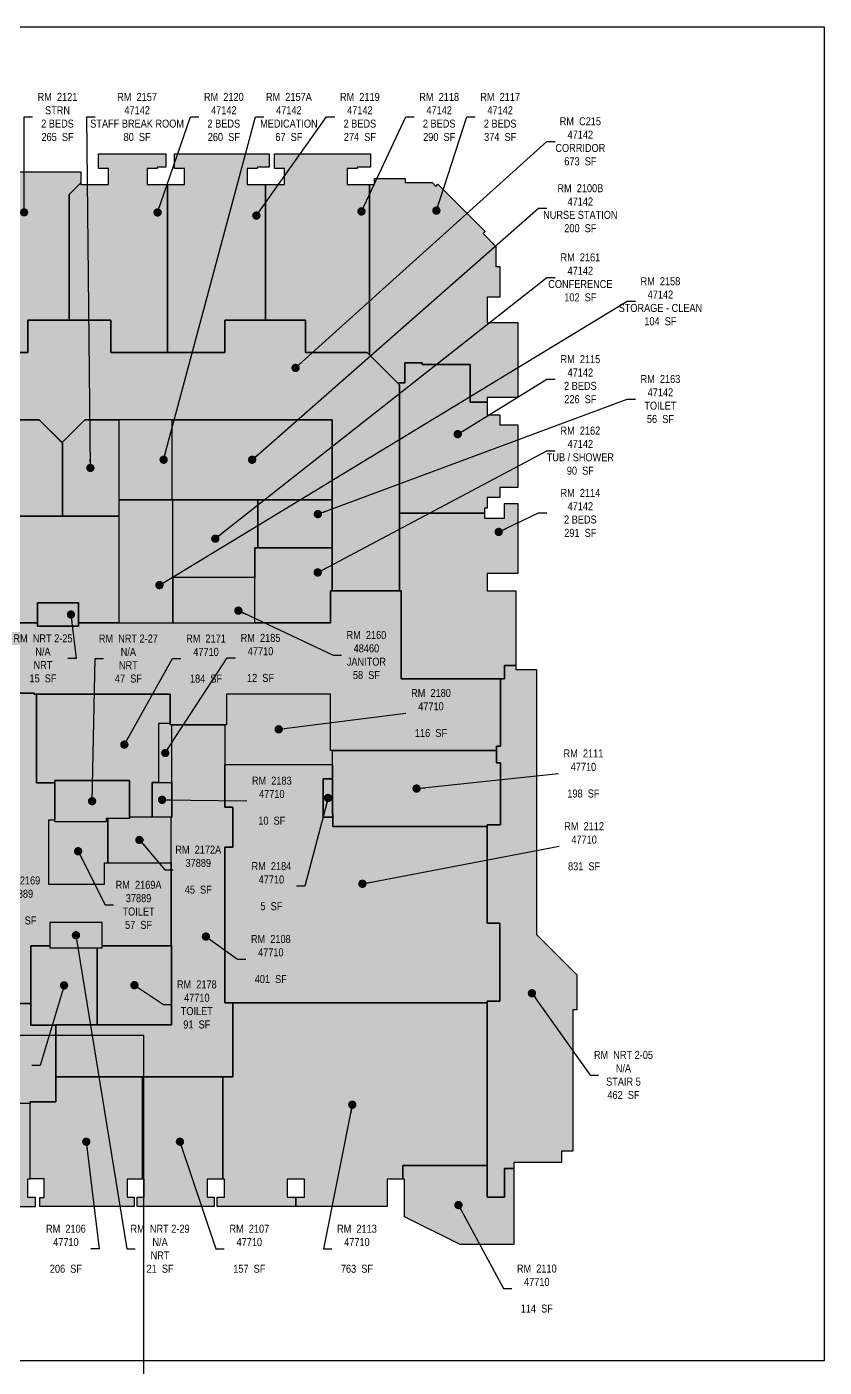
# Model space of a CAD drawing. Header units: inches. Extents: x -324 to 5663, y -491 to 4233.
# Drawn here: x 4468 to 5663, y 1012 to 3022 of the extents above; entities that cross this region are included whole.
import ezdxf

# ---------------------------------------------------------------- set-up
doc = ezdxf.new("R2010")
doc.units = ezdxf.units.IN
doc.header["$LTSCALE"] = 48
doc.header["$MEASUREMENT"] = 0
for name, color, linetype in [('0-LABEL', 3, 'Continuous'), ('1-NRT', 200, 'Continuous'), ('1-NRT-PTN', 253, 'Continuous'), ('3-FCM', 190, 'Continuous'), ('3-FCM-PTN', 9, 'Continuous'), ('4-OCC', 6, 'Continuous'), ('4-OCC-PTN', 95, 'Continuous')]:
    doc.layers.add(name, color=color, linetype=linetype)
doc.layers.add('VP-Window', color=2, linetype='Continuous', plot=False)
doc.styles.add('ArialN', font='ARIALN.TTF')
doc.dimstyles.new('AB-200', dxfattribs={"dimscale": 200, "dimtxt": 0.070312, "dimasz": 0.0625, "dimexe": 0.0625, "dimexo": 0.125, "dimgap": 0.1875, "dimtad": 0, "dimdec": 4, "dimrnd": 0.0625, "dimzin": 0, "dimdsep": 46, "dimlunit": 4, "dimtxsty": 'ArialN', "dimblk": 'ARCHTICK', "dimcen": 0.0625, "dimclrd": 256, "dimclre": 256, "dimclrt": 256, "dimadec": 0, "dimazin": 0, "dimtfac": 1, "dimtdec": 4, "dimtofl": 0, "dimtmove": 2, "dimatfit": 3, "dimldrblk": 'DOT', "dimfxl": 0, "dimfrac": 2, "dimtolj": 1, "dimtzin": 0, "dimlwd": -1, "dimlwe": -1, "dimarcsym": 0})

# ---------------------------------------------------------------- blocks, each defined once
blk = doc.blocks.new('_ArchTick')
at = {"const_width": 0.15}
blk.add_lwpolyline([(-0.5, -0.5), (0.5, 0.5)], dxfattribs=at)
blk = doc.blocks.new('_Dot')
at = {"lineweight": -2}
blk.add_line((-0.5, 0), (-1, 0), dxfattribs=at)
at = {"const_width": 0.5}
blk.add_lwpolyline([(-0.25, 0, 1), (0.25, 0, 1)], format="xyb", close=True, dxfattribs=at)

msp = doc.modelspace()

# ---------------------------------------------------------------- hatches: boundary and pattern name
at = {"layer": '1-NRT-PTN'}
for points in [[(4484.5, 2158), (4546, 2158), (4546, 2123), (4484.5, 2123)], [(5158.5, 1560.9), (5177.5, 1560.9), (5177.5, 1678), (5158.5, 1678), (5158.5, 1825.2), (5178.5, 1825.2), (5178.5, 1918), (5172.5, 1918), (5172.5, 1943), (5178.5, 1943), (5178.5, 2044), (5184.5, 2044), (5184.5, 2064), (5201.5, 2064), (5201.5, 2058), (5232.5, 2058), (5232.5, 1661), (5292.5, 1600.6), (5292.5, 1548), (5286.5, 1548), (5286.5, 1336), (5269.5, 1336), (5269.5, 1319), (5204.1, 1319), (5198.5, 1319), (5198.5, 1310), (5184.5, 1310), (5184.5, 1267), (5158.5, 1267)], [(4510.3, 1891.5), (4622, 1891.5), (4622, 1834.7), (4587.4, 1834.7), (4587.4, 1829.9), (4510.3, 1829.9)], [(4502.8, 1640.7), (4581.3, 1640.7), (4581.3, 1678.7), (4502.8, 1678.7)]]:
    msp.add_hatch(color=256, dxfattribs=at).paths.add_polyline_path(points)
at = {"layer": '3-FCM-PTN'}
msp.add_hatch(color=256, dxfattribs=at).paths.add_polyline_path([(3775.8, 1403), (3666.5, 1403), (3666.5, 1426), (3655.7, 1426), (3655.7, 1508), (3666.5, 1508), (3666.5, 1548), (3613.7, 1548), (3613.7, 1646.2), (3673.7, 1646.2), (3673.7, 1695), (3620.5, 1695), (3620.5, 2122), (3666.5, 2122), (3666.5, 2102), (3915.5, 2102), (3915.5, 2157), (4017.5, 2157), (4017.5, 2123), (4053.5, 2123), (4053.5, 2128), (4207.7, 2128), (4207.7, 2123), (4267.7, 2123), (4267.7, 2128), (4484.5, 2128), (4484.5, 2123), (4546, 2123), (4546, 2128), (4923.5, 2128), (4923.5, 2176), (5029.5, 2176), (5029.5, 2044), (5178.5, 2044), (5178.5, 1943), (5172.5, 1943), (5172.5, 1936.5), (4923.5, 1936.5), (4923.5, 2021.2), (4767.8, 2021.2), (4767.8, 1974.9), (4683, 1974.9), (4683, 2021.2), (4479.5, 2021.2), (4479.5, 2022.5), (4380.5, 2022.5), (4025.8, 2022.5), (4025.8, 1934), (3917.3, 1934), (3917.3, 1962.5), (3917.3, 1982.7), (3770.7, 1982.7), (3770.7, 1838), (3779.5, 1838), (3779.5, 1751.2), (3775.8, 1751.2), (3775.8, 1584.7), (3770.7, 1584.7), (3770.7, 1548.8), (3775.8, 1548.8)])
at = {"layer": '4-OCC-PTN'}
for color, points in [(52, [(4532, 2581.5), (4532, 2770), (4549.5, 2787.5), (4549.5, 2785), (4590.5, 2785), (4590.5, 2809), (4575.5, 2809), (4575.5, 2831), (4676.5, 2831), (4676.5, 2811), (4663.5, 2811), (4663.5, 2809), (4648.5, 2809), (4648.5, 2785), (4679, 2785), (4679, 2533.5), (4594, 2533.5), (4594, 2581.5)]), (52, [(4679, 2533.5), (4679, 2785), (4704.5, 2785), (4704.5, 2809), (4689.5, 2809), (4689.5, 2831), (4831.5, 2831), (4831.5, 2811), (4813.5, 2811), (4813.5, 2809), (4798.5, 2809), (4798.5, 2785), (4826, 2785), (4826, 2581.5), (4765, 2581.5), (4765, 2533.5)]), (52, [(4826, 2581.5), (4826, 2785), (4854.5, 2785), (4854.5, 2809), (4839.5, 2809), (4839.5, 2831), (4983.5, 2831), (4983.5, 2811), (4963.5, 2811), (4963.5, 2809), (4948.5, 2809), (4948.5, 2785), (4982, 2785), (4982, 2529.9), (4978.4, 2533.5), (4886, 2533.5), (4886, 2581.5)]), (105, [(4379, 2536), (4379, 2804), (4411.5, 2804), (4411.5, 2785), (4437.5, 2785), (4437.5, 2804), (4549.5, 2804), (4549.5, 2787.5), (4532, 2770), (4532, 2581.5), (4470, 2581.5), (4470, 2533.5), (4440.5, 2533.5), (4440.5, 2536)]), (52, [(4982, 2529.9), (4982, 2785), (4989.5, 2785), (4989.5, 2794), (5035.5, 2794), (5035.5, 2788), (5075.8, 2788), (5081.4, 2782.3), (5084.6, 2785.5), (5155.3, 2714.8), (5152.1, 2711.6), (5171.5, 2692.3), (5171.5, 2662), (5177.5, 2662), (5177.5, 2616), (5158.5, 2616), (5158.5, 2578), (5204.5, 2578), (5204.5, 2466), (5158.5, 2466), (5158.5, 2459), (5133, 2459), (5133, 2515.5), (5061, 2515.5), (5061, 2517.7), (5034.8, 2517.7), (5034.8, 2487.9), (5024, 2487.9)]), (52, [(5027, 2176), (4926, 2176), (4926, 2432.5), (4555.5, 2432.5), (4521.3, 2398.2), (4487, 2432.5), (4440.5, 2432.5), (4440.5, 2533.5), (4470, 2533.5), (4470, 2581.5), (4594, 2581.5), (4594, 2533.5), (4765, 2533.5), (4765, 2581.5), (4886, 2581.5), (4886, 2533.5), (4978.4, 2533.5), (5027, 2484.9)]), (52, [(5024, 2487.9), (5034.8, 2487.9), (5034.8, 2517.7), (5061, 2517.7), (5061, 2515.5), (5133, 2515.5), (5133, 2459), (5158.5, 2459), (5158.5, 2440), (5177.5, 2440), (5177.5, 2425), (5204.5, 2425), (5204.5, 2331), (5177.5, 2331), (5177.5, 2316), (5158.5, 2316), (5158.5, 2300), (5154.5, 2300), (5154.5, 2292.5), (5027, 2292.5), (5027, 2484.9)]), (52, [(4522, 2288), (4388.5, 2288), (4388.5, 2312.5), (4398, 2312.5), (4398, 2395.4), (4398.7, 2394.7), (4434, 2430), (4440.5, 2430), (4440.5, 2432.5), (4487, 2432.5), (4522, 2397.5)]), (105, [(4224, 2292), (4224, 2312.5), (4388.5, 2312.5), (4388.5, 2288), (4606, 2288), (4606, 2128), (4546, 2128), (4546, 2158), (4484.5, 2158), (4484.5, 2128), (4267.7, 2128), (4267.7, 2227), (4226.5, 2227), (4226.5, 2292)]), (52, [(4606, 2128), (4687, 2128), (4687, 2312.5), (4606, 2312.5)]), (52, [(5027, 2292.5), (5154.5, 2292.5), (5154.5, 2285), (5184.5, 2285), (5184.5, 2307), (5204.5, 2307), (5204.5, 2202), (5158.5, 2202), (5158.5, 2176), (5201.5, 2176), (5201.5, 2067), (5201.5, 2064), (5184.5, 2064), (5184.5, 2044), (5029.5, 2044), (5029.5, 2176), (5027, 2176)]), (52, [(4810, 2128), (4810, 2240.5), (4926, 2240.5), (4926, 2176), (4923.5, 2176), (4923.5, 2128)]), (201, [(4687, 2128), (4810, 2128), (4810, 2196), (4687, 2196)]), (237, [(3775.8, 1584.7), (3770.7, 1584.7), (3770.7, 1548.8), (3775.8, 1548.8), (3775.8, 1292.7), (3792.5, 1292.7), (3792.5, 1253), (3903.5, 1253), (3903.5, 1297.6), (3925.5, 1297.6), (3925.5, 1270.7), (3907.5, 1270.7), (3907.5, 1253), (4041.5, 1253), (4041.5, 1268.7), (4021.5, 1268.7), (4021.5, 1299.5), (4047.5, 1299.6), (4047.5, 1268.7), (4047.5, 1253), (4181.5, 1253), (4181.5, 1270.7), (4173.5, 1270.7), (4173.5, 1292.7), (4195.5, 1292.7), (4195.5, 1270.7), (4187.5, 1270.7), (4187.5, 1253), (4334.9, 1253), (4334.9, 1268.7), (4321.5, 1268.7), (4321.5, 1299.5), (4347.5, 1299.5), (4347.5, 1268.7), (4337.5, 1268.7), (4337.5, 1253), (4481.5, 1253), (4481.5, 1266.7), (4470, 1266.7), (4470, 1294.7), (4473.2, 1294.7), (4473.2, 1407.6), (3920.1, 1407.6), (3920.1, 1587.2), (3775.8, 1587.2)])]:
    msp.add_hatch(color=color, dxfattribs=at).paths.add_polyline_path(points)
for points in [[(4606, 2432.5), (4606, 2288), (4522, 2288), (4522, 2397.5), (4521.3, 2398.2), (4555.5, 2432.5)], [(4606, 2312.5), (4686, 2312.5), (4686, 2432.5), (4606, 2432.5)], [(4686, 2432.5), (4926, 2432.5), (4926, 2312.5), (4686, 2312.5)], [(4814.5, 2312.5), (4814.5, 2240.5), (4810, 2240.5), (4810, 2196), (4687, 2196), (4687, 2312.5)], [(4926, 2240.5), (4814.5, 2240.5), (4814.5, 2312.5), (4926, 2312.5)]]:
    msp.add_hatch(color=52, dxfattribs=at).paths.add_polyline_path(points, flags=17)
h = msp.add_hatch(color=237, dxfattribs=at)
h.dxf.hatch_style = 1
h.paths.add_polyline_path([(4382.9, 2022.5), (4479.5, 2022.5), (4479.5, 2021.2), (4482.8, 2021.2), (4482.8, 1888.2), (4510.3, 1888.2), (4510.3, 1832.3), (4500.9, 1832.3), (4500.9, 1736.5), (4584.9, 1736.5), (4584.9, 1768.2), (4684.8, 1768.2), (4684.8, 1644), (4581.3, 1644), (4581.3, 1678.7), (4502.8, 1678.7), (4502.8, 1644), (4474.2, 1644), (4474.2, 1557.4), (4359.6, 1557.4), (4359.6, 1673.3), (4371.9, 1673.3), (4371.9, 1728.7), (4400.1, 1728.7), (4400.1, 1768.2), (4382.9, 1768.2)])
h = msp.add_hatch(color=77, dxfattribs=at)
h.dxf.hatch_style = 1
h.paths.add_polyline_path([(4683, 2021.2), (4683, 1977.2), (4665.9, 1977.2), (4665.9, 1888.6), (4656.4, 1888.6), (4656.4, 1836.8), (4622, 1836.8), (4622, 1891.5), (4510.3, 1891.5), (4510.3, 1888.2), (4482.8, 1888.2), (4482.8, 2021.2)])
h = msp.add_hatch(color=77, dxfattribs=at)
h.dxf.hatch_style = 1
h.paths.add_polyline_path([(4767.8, 1974.9), (4765.1, 1974.9), (4765.1, 1915.5), (4926.5, 1915.5), (4926.5, 1936.5), (4923.5, 1936.5), (4923.5, 2021.2), (4767.8, 2021.2)])
h = msp.add_hatch(color=77, dxfattribs=at)
h.dxf.hatch_style = 1
h.paths.add_polyline_path([(4685.6, 1836.8), (4685.6, 1974.9), (4765.1, 1974.9), (4765.1, 1851.8), (4777.3, 1851.8), (4777.3, 1791.9), (4765.1, 1791.9), (4765.1, 1558.2), (4777.2, 1558.2), (4777.2, 1447.5), (4511.7, 1447.5), (4511.7, 1525.6), (4685.4, 1525.6), (4685.4, 1644), (4684.8, 1644), (4684.8, 1836.8)])
h = msp.add_hatch(color=77, dxfattribs=at)
h.dxf.hatch_style = 1
h.paths.add_polyline_path([(4683, 1977.2), (4665.9, 1977.2), (4665.9, 1888.6), (4685.6, 1888.6), (4685.6, 1974.9), (4683, 1974.9)])
h = msp.add_hatch(color=237, dxfattribs=at)
h.dxf.hatch_style = 1
h.paths.add_polyline_path([(4111.1, 1746.2), (4111.1, 1768.2), (4245.9, 1768.2), (4245.9, 1681.8), (4102, 1681.8), (4102, 1692), (4040, 1692), (4040, 1552), (4066.2, 1552), (4066.2, 1526), (4179.1, 1526), (4179.1, 1558.2), (4293.1, 1558.2), (4293.1, 1528.2), (4359.6, 1528.2), (4359.6, 1557.4), (4474.2, 1557.4), (4474.2, 1525), (4511.7, 1525), (4511.7, 1410), (4473.2, 1410), (4473.2, 1407.6), (3920.1, 1407.6), (3920.1, 1934), (4023.6, 1934), (4023.6, 1912.2), (4020.5, 1912.2), (4020.5, 1836.1), (4022.9, 1836.1), (4022.9, 1818.4), (4095.2, 1746.2)])
h = msp.add_hatch(color=77, dxfattribs=at)
h.dxf.hatch_style = 1
h.paths.add_polyline_path([(5172.5, 1936.5), (5172.5, 1918), (5178.5, 1918), (5178.5, 1825.2), (5158.5, 1825.2), (5158.5, 1822.6), (4926.9, 1822.6), (4926.9, 1841.5), (4926.5, 1841.5), (4926.5, 1936.5), (4949.8, 1936.5)])
h = msp.add_hatch(color=77, dxfattribs=at)
h.dxf.hatch_style = 1
h.paths.add_polyline_path([(4926.9, 1822.6), (5158.5, 1822.6), (5158.5, 1678), (5177.5, 1678), (5177.5, 1560.9), (5158.5, 1560.9), (5158.5, 1558.2), (4777.2, 1558.2), (4765.1, 1558.2), (4765.1, 1791.9), (4777.3, 1791.9), (4777.3, 1851.8), (4765.1, 1851.8), (4765.1, 1915.5), (4926.5, 1915.5), (4926.5, 1894.2), (4912.7, 1894.2), (4912.7, 1836.7), (4926.9, 1836.7)])
h = msp.add_hatch(color=77, dxfattribs=at)
h.dxf.hatch_style = 1
h.paths.add_polyline_path([(4926.5, 1894.2), (4926.5, 1841.5), (4926.9, 1841.5), (4926.9, 1836.7), (4912.7, 1836.7), (4912.7, 1894.2)])
h = msp.add_hatch(color=77, dxfattribs=at)
h.dxf.hatch_style = 1
h.paths.add_polyline_path([(4656.4, 1836.8), (4656.4, 1888.6), (4685.6, 1888.6), (4685.6, 1836.8)])
h = msp.add_hatch(color=237, dxfattribs=at)
h.dxf.hatch_style = 1
h.paths.add_polyline_path([(4500.9, 1832.3), (4500.9, 1736.5), (4584.9, 1736.5), (4584.9, 1768.2), (4589.5, 1768.2), (4589.5, 1834.7), (4587.4, 1834.7), (4587.4, 1829.9), (4510.3, 1829.9), (4510.3, 1832.3)])
h = msp.add_hatch(color=237, dxfattribs=at)
h.dxf.hatch_style = 1
h.paths.add_polyline_path([(4589.5, 1834.7), (4589.5, 1768.2), (4684.8, 1768.2), (4684.8, 1836.8), (4622, 1836.8), (4622, 1834.7)])
h = msp.add_hatch(color=77, dxfattribs=at)
h.dxf.hatch_style = 1
h.paths.add_polyline_path([(4573.9, 1640.7), (4573.9, 1525.6), (4511.7, 1525.6), (4511.7, 1525), (4474.2, 1525), (4474.2, 1644), (4502.8, 1644), (4502.8, 1640.7)])
h = msp.add_hatch(color=77, dxfattribs=at)
h.dxf.hatch_style = 1
h.paths.add_polyline_path([(4581.3, 1644), (4685.4, 1644), (4685.4, 1525.6), (4573.9, 1525.6), (4573.9, 1640.7), (4581.3, 1640.7)])
h = msp.add_hatch(color=77, dxfattribs=at)
h.dxf.hatch_style = 1
h.paths.add_polyline_path([(4777.2, 1558.2), (5158.5, 1558.2), (5158.5, 1314.6), (5032, 1314.6), (5032, 1294.2), (5008.5, 1294.2), (5008.5, 1253), (4871.5, 1253), (4871.5, 1267), (4884.5, 1267), (4884.5, 1294.2), (4858.5, 1294.2), (4858.5, 1267), (4871.5, 1267), (4871.5, 1253), (4753.8, 1253), (4753.8, 1267), (4764.5, 1267), (4764.5, 1294.2), (4761.9, 1294.2), (4761.9, 1447.5), (4777.2, 1447.5)])
h = msp.add_hatch(color=77, dxfattribs=at)
h.dxf.hatch_style = 1
h.paths.add_polyline_path([(4511.7, 1447.5), (4641.6, 1447.5), (4641.6, 1294.2), (4618.5, 1294.2), (4618.5, 1267), (4629.2, 1267), (4629.2, 1253), (4488, 1253), (4488, 1266.7), (4494.5, 1266.7), (4494.5, 1294.7), (4473.2, 1294.7), (4473.2, 1410), (4511.7, 1410)])
h = msp.add_hatch(color=77, dxfattribs=at)
h.dxf.hatch_style = 1
h.paths.add_polyline_path([(4641.6, 1447.5), (4761.9, 1447.5), (4761.9, 1294.2), (4738.5, 1294.2), (4738.5, 1267), (4749.2, 1267), (4749.2, 1253), (4633.8, 1253), (4633.8, 1267), (4644.2, 1267), (4644.2, 1294.2), (4641.6, 1294.2)])
h = msp.add_hatch(color=77, dxfattribs=at)
h.dxf.hatch_style = 1
h.paths.add_polyline_path([(5032, 1294.2), (5032, 1314.6), (5158.5, 1314.6), (5158.5, 1267), (5184.5, 1267), (5184.5, 1310), (5198.5, 1310), (5198.5, 1196), (5118.1, 1196), (5034.5, 1237.7), (5034.5, 1294.2)])

# ---------------------------------------------------------------- linework, layer by layer
at = {"layer": '1-NRT'}
for points in [[(4484.5, 2158), (4546, 2158), (4546, 2123), (4484.5, 2123)], [(5158.5, 1560.9), (5177.5, 1560.9), (5177.5, 1678), (5158.5, 1678), (5158.5, 1825.2), (5178.5, 1825.2), (5178.5, 1918), (5172.5, 1918), (5172.5, 1943), (5178.5, 1943), (5178.5, 2044), (5184.5, 2044), (5184.5, 2064), (5201.5, 2064), (5201.5, 2058), (5232.5, 2058), (5232.5, 1661), (5292.5, 1600.6), (5292.5, 1548), (5286.5, 1548), (5286.5, 1336), (5269.5, 1336), (5269.5, 1319), (5204.1, 1319), (5198.5, 1319), (5198.5, 1310), (5184.5, 1310), (5184.5, 1267), (5158.5, 1267)], [(4510.3, 1891.5), (4622, 1891.5), (4622, 1834.7), (4587.4, 1834.7), (4587.4, 1829.9), (4510.3, 1829.9)], [(4502.8, 1640.7), (4581.3, 1640.7), (4581.3, 1678.7), (4502.8, 1678.7)]]:
    msp.add_lwpolyline(points, close=True, dxfattribs=at)
at = {"layer": '3-FCM'}
msp.add_lwpolyline([(4267.7, 2128), (4484.5, 2128), (4484.5, 2123), (4546, 2123), (4546, 2128), (4923.5, 2128), (4923.5, 2176), (5029.5, 2176), (5029.5, 2044), (5178.5, 2044), (5178.5, 1943), (5172.5, 1943), (5172.5, 1936.5), (4923.5, 1936.5), (4923.5, 2021.2), (4767.8, 2021.2), (4767.8, 1974.9), (4683, 1974.9), (4683, 2021.2), (4479.5, 2021.2), (4479.5, 2022.5), (4380.5, 2022.5)], dxfattribs=at)
at = {"layer": '4-OCC'}
for points in [[(4532, 2581.5), (4532, 2770), (4549.5, 2787.5), (4549.5, 2785), (4590.5, 2785), (4590.5, 2809), (4575.5, 2809), (4575.5, 2831), (4676.5, 2831), (4676.5, 2811), (4663.5, 2811), (4663.5, 2809), (4648.5, 2809), (4648.5, 2785), (4679, 2785), (4679, 2533.5), (4594, 2533.5), (4594, 2581.5)], [(4679, 2533.5), (4679, 2785), (4704.5, 2785), (4704.5, 2809), (4689.5, 2809), (4689.5, 2831), (4831.5, 2831), (4831.5, 2811), (4813.5, 2811), (4813.5, 2809), (4798.5, 2809), (4798.5, 2785), (4826, 2785), (4826, 2581.5), (4765, 2581.5), (4765, 2533.5)], [(4826, 2581.5), (4826, 2785), (4854.5, 2785), (4854.5, 2809), (4839.5, 2809), (4839.5, 2831), (4983.5, 2831), (4983.5, 2811), (4963.5, 2811), (4963.5, 2809), (4948.5, 2809), (4948.5, 2785), (4982, 2785), (4982, 2529.9), (4978.4, 2533.5), (4886, 2533.5), (4886, 2581.5)], [(4379, 2536), (4379, 2804), (4411.5, 2804), (4411.5, 2785), (4437.5, 2785), (4437.5, 2804), (4549.5, 2804), (4549.5, 2787.5), (4532, 2770), (4532, 2581.5), (4470, 2581.5), (4470, 2533.5), (4440.5, 2533.5), (4440.5, 2536)], [(4982, 2529.9), (4982, 2785), (4989.5, 2785), (4989.5, 2794), (5035.5, 2794), (5035.5, 2788), (5075.8, 2788), (5081.4, 2782.3), (5084.6, 2785.5), (5155.3, 2714.8), (5152.1, 2711.6), (5171.5, 2692.3), (5171.5, 2662), (5177.5, 2662), (5177.5, 2616), (5158.5, 2616), (5158.5, 2578), (5204.5, 2578), (5204.5, 2466), (5158.5, 2466), (5158.5, 2459), (5133, 2459), (5133, 2515.5), (5061, 2515.5), (5061, 2517.7), (5034.8, 2517.7), (5034.8, 2487.9), (5024, 2487.9)], [(5027, 2176), (4926, 2176), (4926, 2432.5), (4555.5, 2432.5), (4521.3, 2398.2), (4487, 2432.5), (4440.5, 2432.5), (4440.5, 2533.5), (4470, 2533.5), (4470, 2581.5), (4594, 2581.5), (4594, 2533.5), (4765, 2533.5), (4765, 2581.5), (4886, 2581.5), (4886, 2533.5), (4978.4, 2533.5), (5027, 2484.9)], [(5024, 2487.9), (5034.8, 2487.9), (5034.8, 2517.7), (5061, 2517.7), (5061, 2515.5), (5133, 2515.5), (5133, 2459), (5158.5, 2459), (5158.5, 2440), (5177.5, 2440), (5177.5, 2425), (5204.5, 2425), (5204.5, 2331), (5177.5, 2331), (5177.5, 2316), (5158.5, 2316), (5158.5, 2300), (5154.5, 2300), (5154.5, 2292.5), (5027, 2292.5), (5027, 2484.9)], [(4522, 2288), (4388.5, 2288), (4388.5, 2312.5), (4398, 2312.5), (4398, 2395.4), (4398.7, 2394.7), (4434, 2430), (4440.5, 2430), (4440.5, 2432.5), (4487, 2432.5), (4522, 2397.5)], [(4606, 2432.5), (4606, 2288), (4522, 2288), (4522, 2397.5), (4521.3, 2398.2), (4555.5, 2432.5)], [(4606, 2312.5), (4686, 2312.5), (4686, 2432.5), (4606, 2432.5)], [(4686, 2432.5), (4926, 2432.5), (4926, 2312.5), (4686, 2312.5)], [(4224, 2292), (4224, 2312.5), (4388.5, 2312.5), (4388.5, 2288), (4606, 2288), (4606, 2128), (4546, 2128), (4546, 2158), (4484.5, 2158), (4484.5, 2128), (4267.7, 2128), (4267.7, 2227), (4226.5, 2227), (4226.5, 2292)], [(4606, 2128), (4687, 2128), (4687, 2312.5), (4606, 2312.5)], [(4814.5, 2312.5), (4814.5, 2240.5), (4810, 2240.5), (4810, 2196), (4687, 2196), (4687, 2312.5)], [(4926, 2240.5), (4814.5, 2240.5), (4814.5, 2312.5), (4926, 2312.5)], [(5027, 2292.5), (5154.5, 2292.5), (5154.5, 2285), (5184.5, 2285), (5184.5, 2307), (5204.5, 2307), (5204.5, 2202), (5158.5, 2202), (5158.5, 2176), (5201.5, 2176), (5201.5, 2067), (5201.5, 2064), (5184.5, 2064), (5184.5, 2044), (5029.5, 2044), (5029.5, 2176), (5027, 2176)], [(4810, 2128), (4810, 2240.5), (4926, 2240.5), (4926, 2176), (4923.5, 2176), (4923.5, 2128)], [(4687, 2128), (4810, 2128), (4810, 2196), (4687, 2196)], [(4683, 2021.2), (4683, 1977.2), (4665.9, 1977.2), (4665.9, 1888.6), (4656.4, 1888.6), (4656.4, 1836.8), (4622, 1836.8), (4622, 1891.5), (4510.3, 1891.5), (4510.3, 1888.2), (4482.8, 1888.2), (4482.8, 2021.2)], [(4767.8, 1974.9), (4765.1, 1974.9), (4765.1, 1915.5), (4926.5, 1915.5), (4926.5, 1936.5), (4923.5, 1936.5), (4923.5, 2021.2), (4767.8, 2021.2)], [(4685.6, 1836.8), (4685.6, 1974.9), (4765.1, 1974.9), (4765.1, 1851.8), (4777.3, 1851.8), (4777.3, 1791.9), (4765.1, 1791.9), (4765.1, 1558.2), (4765.1, 1558.2), (4777.2, 1558.2), (4777.2, 1447.5), (4511.7, 1447.5), (4511.7, 1525.6), (4685.4, 1525.6), (4685.4, 1644), (4684.8, 1644), (4684.8, 1836.8)], [(4683, 1977.2), (4665.9, 1977.2), (4665.9, 1888.6), (4685.6, 1888.6), (4685.6, 1974.9), (4683, 1974.9)], [(5172.5, 1936.5), (5172.5, 1918), (5178.5, 1918), (5178.5, 1825.2), (5158.5, 1825.2), (5158.5, 1822.6), (4926.9, 1822.6), (4926.9, 1841.5), (4926.5, 1841.5), (4926.5, 1936.5), (4949.8, 1936.5)], [(4926.9, 1822.6), (4926.9, 1822.6), (5158.5, 1822.6), (5158.5, 1678), (5177.5, 1678), (5177.5, 1560.9), (5158.5, 1560.9), (5158.5, 1558.2), (4777.2, 1558.2), (4777.2, 1558.2), (4765.1, 1558.2), (4765.1, 1791.9), (4777.3, 1791.9), (4777.3, 1851.8), (4765.1, 1851.8), (4765.1, 1915.5), (4926.5, 1915.5), (4926.5, 1894.2), (4912.7, 1894.2), (4912.7, 1836.7), (4926.9, 1836.7)], [(4926.5, 1894.2), (4926.5, 1841.5), (4926.9, 1841.5), (4926.9, 1836.7), (4912.7, 1836.7), (4912.7, 1894.2)], [(4656.4, 1836.8), (4656.4, 1888.6), (4685.6, 1888.6), (4685.6, 1836.8)], [(4589.5, 1834.7), (4589.5, 1768.2), (4684.8, 1768.2), (4684.8, 1836.8), (4622, 1836.8), (4622, 1834.7), (4589.5, 1834.7), (4589.5, 1834.7)], [(4573.9, 1640.7), (4573.9, 1525.6), (4511.7, 1525.6), (4511.7, 1525), (4474.2, 1525), (4474.2, 1644), (4502.8, 1644), (4502.8, 1640.7)], [(4581.3, 1644), (4685.4, 1644), (4685.4, 1525.6), (4573.9, 1525.6), (4573.9, 1640.7), (4581.3, 1640.7)], [(4777.2, 1558.2), (5158.5, 1558.2), (5158.5, 1314.6), (5032, 1314.6), (5032, 1294.2), (5008.5, 1294.2), (5008.5, 1253), (4871.5, 1253), (4871.5, 1267), (4884.5, 1267), (4884.5, 1294.2), (4858.5, 1294.2), (4858.5, 1267), (4871.5, 1267), (4871.5, 1253), (4753.8, 1253), (4753.8, 1267), (4764.5, 1267), (4764.5, 1294.2), (4761.9, 1294.2), (4761.9, 1447.5), (4777.2, 1447.5), (4777.2, 1558.2)], [(4511.7, 1447.5), (4641.6, 1447.5), (4641.6, 1294.2), (4618.5, 1294.2), (4618.5, 1267), (4629.2, 1267), (4629.2, 1253), (4488, 1253), (4488, 1266.7), (4494.5, 1266.7), (4494.5, 1294.7), (4473.2, 1294.7), (4473.2, 1410), (4511.7, 1410), (4511.7, 1447.5)], [(4641.6, 1447.5), (4761.9, 1447.5), (4761.9, 1294.2), (4738.5, 1294.2), (4738.5, 1267), (4749.2, 1267), (4749.2, 1253), (4633.8, 1253), (4633.8, 1267), (4644.2, 1267), (4644.2, 1294.2), (4641.6, 1294.2), (4641.6, 1447.5)], [(5032, 1294.2), (5032, 1314.6), (5158.5, 1314.6), (5158.5, 1267), (5184.5, 1267), (5184.5, 1310), (5198.5, 1310), (5198.5, 1196), (5118.1, 1196), (5034.5, 1237.7), (5034.5, 1294.2)]]:
    msp.add_lwpolyline(points, close=True, dxfattribs=at)
for points in [[(4382.9, 2022.5), (4479.5, 2022.5), (4479.5, 2021.2), (4482.8, 2021.2), (4482.8, 1888.2), (4510.3, 1888.2), (4510.3, 1832.3), (4500.9, 1832.3), (4500.9, 1736.5), (4584.9, 1736.5), (4584.9, 1768.2), (4684.8, 1768.2), (4684.8, 1644), (4581.3, 1644), (4581.3, 1678.7), (4502.8, 1678.7), (4502.8, 1644), (4474.2, 1644), (4474.2, 1557.4), (4359.6, 1557.4)], [(4500.9, 1832.3), (4500.9, 1736.5), (4584.9, 1736.5), (4584.9, 1768.2), (4589.5, 1768.2), (4589.5, 1834.7), (4587.4, 1834.7), (4587.4, 1829.9), (4510.3, 1829.9), (4510.3, 1832.3), (4500.9, 1832.3)], [(4359.6, 1557.4), (4474.2, 1557.4), (4474.2, 1525), (4511.7, 1525), (4511.7, 1410), (4473.2, 1410), (4473.2, 1407.6), (3920.1, 1407.6)], [(4337.5, 1253), (4481.5, 1253), (4481.5, 1266.7), (4470, 1266.7), (4470, 1294.7), (4473.2, 1294.7), (4473.2, 1407.6), (3920.1, 1407.6)]]:
    msp.add_lwpolyline(points, dxfattribs=at)
at = {"layer": '4-OCC-PTN'}
msp.add_line((4622, 1834.7), (4622, 1839), dxfattribs=at)
at = {"layer": 'VP-Window'}
msp.add_lwpolyline([(2963.5, 3021.5), (5663.5, 3021.5), (5663.5, 1021.5), (2963.5, 1021.5)], close=True, dxfattribs=at)
at = {"layer": 'VP-Window', "color": 5}
msp.add_lwpolyline([(1943.5, -490.5), (4643.5, -490.5), (4643.5, 1509.5), (1943.5, 1509.5)], close=True, dxfattribs=at)

# ---------------------------------------------------------------- texts
at = {"layer": '0-LABEL', "char_height": 12, "attachment_point": 5, "style": 'ArialN'}
for s, insert in [('RM  2121\\PSTRN\\P2 BEDS\\P265  SF', (4514.3, 2886.3)), ('RM  2157\\P47142\\PSTAFF BREAK ROOM\\P80  SF', (4633.6, 2886.3)), ('RM  2120\\P47142\\P2 BEDS\\P260  SF', (4763.6, 2886.3)), ('RM  2157A\\P47142\\PMEDICATION\\P67  SF', (4861.1, 2886.3)), ('RM  2119\\P47142\\P2 BEDS\\P274  SF', (4967.5, 2886.3)), ('RM  2118\\P47142\\P2 BEDS\\P290  SF', (5086.4, 2886.3)), ('RM  2117\\P47142\\P2 BEDS\\P374  SF', (5177.8, 2886.3)), ('RM  C215\\P47142\\PCORRIDOR\\P673  SF', (5298, 2849.8)), ('RM  2100B\\P47142\\PNURSE STATION\\P200  SF', (5298, 2749.5)), ('RM  2161\\P47142\\PCONFERENCE\\P102  SF', (5298, 2645.8)), ('RM  2158\\P47142\\PSTORAGE - CLEAN\\P104  SF', (5418, 2610)), ('RM  2115\\P47142\\P2 BEDS\\P226  SF', (5298, 2493.2)), ('RM  2163\\P47142\\PTOILET\\P56  SF', (5418, 2463.5)), ('RM  2162\\P47142\\PTUB / SHOWER\\P90  SF', (5298, 2386.1)), ('RM  2114\\P47142\\P2 BEDS\\P291  SF', (5298, 2292.8)), ('RM  NRT 2-25\\PN/A\\PNRT\\P15  SF', (4492.5, 2074.7)), ('RM  NRT 2-27\\PN/A\\PNRT\\P47  SF', (4620.5, 2074.4)), ('RM  2171\\P47710\\P\\P184  SF', (4736.9, 2074.4)), ('RM  2185\\P47710\\P\\P12  SF', (4818.6, 2075.4)), ('RM  2160\\P48460\\PJANITOR\\P58  SF', (4977.3, 2079.7)), ('RM  2180\\P47710\\P\\P116  SF', (5074.1, 1992.8)), ('RM  2111\\P47710\\P\\P198  SF', (5302.6, 1902.1)), ('RM  2183\\P47710\\P\\P10  SF', (4835.5, 1861.4)), ('RM  2112\\P47710\\P\\P831  SF', (5303.6, 1793)), ('RM  2172A\\P37889\\P\\P45  SF', (4725.3, 1758)), ('RM  2184\\P47710\\P\\P5  SF', (4834.9, 1733.2)), ('RM  2169\\P37889\\P\\P491  SF', (4458.6, 1711.8)), ('RM  2169A\\P37889\\PTOILET\\P57  SF', (4635.8, 1705.2)), ('RM  2108\\P47710\\P\\P401  SF', (4834, 1624)), ('RM  2178\\P47710\\PTOILET\\P91  SF', (4723.1, 1555.9)), ('RM  NRT 2-05\\PN/A\\PSTAIR 5\\P462  SF', (5362.6, 1450.2)), ('RM  2106\\P47710\\P\\P206  SF', (4526.9, 1189.7)), ('RM  NRT 2-29\\PN/A\\PNRT\\P21  SF', (4668, 1189.7)), ('RM  2107\\P47710\\P\\P157  SF', (4801.8, 1189.7)), ('RM  2113\\P47710\\P\\P763  SF', (4963.1, 1189.7)), ('RM  2110\\P47710\\P\\P114  SF', (5232.7, 1130))]:
    msp.add_mtext(s, dxfattribs=dict(at, insert=insert))

# ---------------------------------------------------------------- leaders
at = {"layer": '0-LABEL', "annotation_type": 0, "has_hookline": 1}
for points, hookline_direction, text_width in [([(4464.3, 2743.4), (4464.3, 2886.3), (4476.8, 2886.3)], 0, 56), ([(4563.6, 2360.2), (4558.3, 2886.3), (4570.8, 2886.3)], 0, 138.9), ([(4664.3, 2743.2), (4713.6, 2886.3), (4726.1, 2886.3)], 0, 57.9), ([(4673.4, 2372.5), (4811.1, 2886.3), (4823.6, 2886.3)], 0, 84.1), ([(4812.4, 2738.5), (4917.5, 2886.3), (4930, 2886.3)], 0, 57.9), ([(4969.9, 2744.7), (5036.4, 2886.3), (5048.9, 2886.3)], 0, 57.9), ([(5082.2, 2746), (5127.8, 2886.3), (5140.3, 2886.3)], 0, 57.9), ([(4871.1, 2510.2), (5248, 2849.8), (5260.5, 2849.8)], 0, 74), ([(4806, 2372.5), (5235.5, 2749.5), (5248, 2749.5)], 0, 109.3), ([(4750.8, 2254.2), (5248, 2645.8), (5260.5, 2645.8)], 0, 94.8), ([(4667.1, 2184.6), (5368, 2610), (5380.5, 2610)], 0, 123.5), ([(5114.2, 2410.9), (5248, 2493.2), (5260.5, 2493.2)], 0, 58), ([(4904.5, 2291), (5368, 2463.5), (5380.5, 2463.5)], 0, 57.9), ([(4904.3, 2203.5), (5248, 2386.1), (5260.5, 2386.1)], 0, 100.3), ([(5175.6, 2264.3), (5235.5, 2292.8), (5248, 2292.8)], 0, 57.9), ([(4785.4, 2146.3), (4927.3, 2079.7), (4939.8, 2079.7)], 0, 58.2), ([(4534.5, 2140.5), (4542.5, 2074.7), (4530, 2074.7)], 1, 87), ([(4329.5, 2109.9), (4346.4, 2074.7), (4358.9, 2074.7)], 0, 83.8), ([(4566.1, 1860.7), (4570.5, 2074.4), (4583, 2074.4)], 0, 86.9), ([(4614.5, 1945.5), (4686.9, 2074.4), (4699.4, 2074.4)], 0, 56), ([(4675.8, 1932.9), (4768.6, 2075.4), (4781.1, 2075.4)], 0, 58), ([(4845.8, 1968.4), (5036.6, 1992.8)], 0, 57.9), ([(4327.9, 1960.8), (4396.2, 1960.1)], 0, 57.9), ([(5052.5, 1879.6), (5265.1, 1902.1)], 0, 56), ([(4671, 1862.7), (4798, 1861.4)], 0, 57.9), ([(4919.8, 1865.5), (4884.9, 1733.2), (4872.4, 1733.2)], 1, 57.9), ([(4327.9, 1833.7), (4384, 1859), (4396.5, 1859)], 0, 57.9), ([(4637.1, 1802.5), (4675.3, 1758), (4687.8, 1758)], 0, 67.7), ([(4545.2, 1785.6), (4585.8, 1705.2), (4598.3, 1705.2)], 0, 67.7), ([(4971.3, 1736.9), (5266.1, 1793)], 0, 57.8), ([(4421.5, 1778.5), (4408.6, 1711.8), (4421.1, 1711.8)], 0, 57.9), ([(4323, 1705.6), (4372.2, 1612.9), (4384.7, 1612.9)], 0, 67.7), ([(4542, 1659.7), (4618, 1189.7), (4630.5, 1189.7)], 0, 86.9), ([(4736.8, 1657.7), (4784, 1624), (4796.5, 1624)], 0, 57.9), ([(4524.1, 1584.5), (4488.5, 1464.4), (4476, 1464.4)], 1, 57.9), ([(4629.6, 1584.8), (4673.1, 1555.9), (4685.6, 1555.9)], 0, 57.9), ([(5225.5, 1572.8), (5312.6, 1450.2), (5325.1, 1450.2)], 0, 87), ([(4956.2, 1405.6), (4913.1, 1189.7), (4925.6, 1189.7)], 0, 57.9), ([(4557.4, 1350.2), (4576.9, 1189.7), (4564.4, 1189.7)], 1, 57.9), ([(4697.8, 1350.2), (4751.8, 1189.7), (4764.3, 1189.7)], 0, 57.9), ([(5115.3, 1255.3), (5182.7, 1130), (5195.2, 1130)], 0, 57.9)]:
    msp.add_leader(points, dimstyle='AB-200', dxfattribs=dict(at, hookline_direction=hookline_direction, text_width=text_width))

doc.saveas('drawing.dxf')
